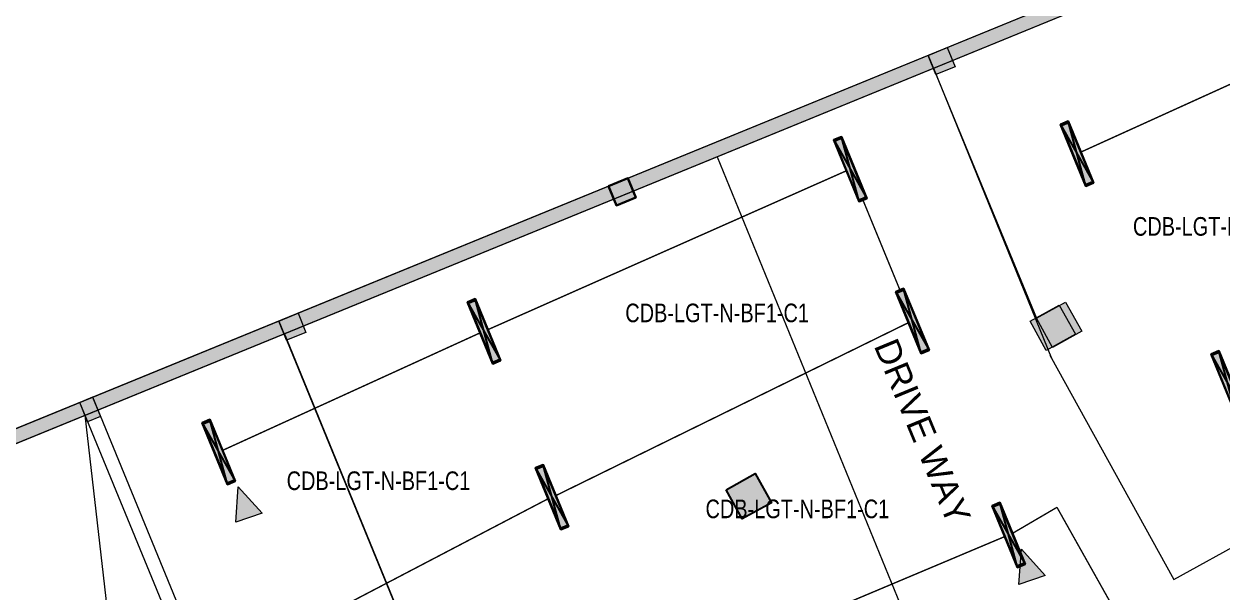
# Model space of a CAD drawing. Header units: inches. Extents: x 1195829 to 1240342, y -967019 to -858076.
# Drawn here: x 1217562 to 1218424, y -910930 to -910521 of the extents above; entities that cross this region are included whole.
import ezdxf

# ---------------------------------------------------------------- set-up
doc = ezdxf.new("R2010")
doc.units = ezdxf.units.IN
doc.header["$LTSCALE"] = 6
doc.layers.get('0').update_dxf_attribs({"color": 251})
doc.layers.add('CELLING', color=251, linetype='Continuous')
doc.layers.add('E-WIRING', color=251, linetype='Continuous')
for name, color, linetype, lineweight in [('col hatch', 251, 'Continuous', 30), ('column', 251, 'Continuous', 25), ('ELECT TEXT', 3, 'Continuous', 20), ('Hatch', 251, 'Continuous', 0), ('W', 251, 'Continuous', 5), ('wall', 251, 'Continuous', 30)]:
    doc.layers.add(name, color=color, linetype=linetype, lineweight=lineweight)
doc.styles.add('ARI', font='arial.ttf')
doc.styles.get("Standard").update_dxf_attribs({"font": 'stylu.ttf', "height": 96})
pattern_1 = [(0, (-27.81927828272455, 2.940102126449346), (0, 0.001397), [0.001016, -0.000381]), (90, (-27.81927828272455, 2.940102126449346), (-0.001397, 0), [0.001016, -0.000381])]

# ---------------------------------------------------------------- blocks, each defined once
blk = doc.blocks.new('sdfdsf')
at = {"lineweight": -3}
blk.add_hatch(color=7, dxfattribs=at).paths.add_polyline_path([(23236.66559868997, 14983.34885737138), (23242.08212489375, 14983.34885737138), (23242.08212489375, 15029.49406542082), (23236.66559868997, 15029.49406542082)])
at = {"layer": 'Hatch'}
h = blk.add_hatch(dxfattribs=at)
h.set_pattern_fill('ANGLE', color=5, scale=0.0002)
h.set_pattern_definition(pattern_1)
h.paths.add_polyline_path([(23236.37386179186, 15029.49354817548), (23242.37386179186, 15029.49354817548), (23242.37386179186, 15030.44133051667), (23236.37386179186, 15030.44133051667)])
h = blk.add_hatch(dxfattribs=at)
h.set_pattern_fill('ANGLE', color=5, scale=0.0002)
h.set_pattern_definition(pattern_1)
h.paths.add_polyline_path([(23236.37386179186, 14983.34885737138), (23242.37386179186, 14983.34885737138), (23242.37386179186, 14982.44133051666), (23236.37386179186, 14982.44133051666)])
for p, q in [((23242.37386179186, 15030.44133051667), (23236.37386179186, 14982.44133051666)), ((23242.37386179186, 14982.44133051666), (23236.37386179186, 15030.44133051667))]:
    blk.add_line(p, q)
at = {"layer": 'CELLING', "color": 5}
for points in [[(23236.37386179186, 14982.44133051666), (23242.37386179186, 14982.44133051666), (23242.37386179186, 15030.44133051667), (23236.37386179186, 15030.44133051667)], [(23242.37386179186, 15029.49354817548), (23236.37386179186, 15029.49354817548), (23236.37386179186, 15030.44133051667), (23242.37386179186, 15030.44133051667)], [(23236.37386179186, 15029.49354817548), (23242.37386179186, 15029.49354817548), (23242.37386179186, 15030.44133051667), (23236.37386179186, 15030.44133051667)], [(23236.66559868997, 14983.34885737138), (23242.08212489375, 14983.34885737138), (23242.08212489375, 15029.49406542082), (23236.66559868997, 15029.49406542082)], [(23236.37386179186, 14983.34885737138), (23242.37386179186, 14983.34885737138), (23242.37386179186, 14982.44133051666), (23236.37386179186, 14982.44133051666)], [(23236.37386179186, 14983.34885737138), (23242.37386179186, 14983.34885737138), (23242.37386179186, 14982.44133051666), (23236.37386179186, 14982.44133051666)]]:
    blk.add_lwpolyline(points, close=True, dxfattribs=at)
blk = doc.blocks.new('qwwesdasdqweqwe')
at = {"layer": 'col hatch', "lineweight": 25, "ltscale": 100, "true_color": 0x636466, "extrusion": (0.9999978213687803, 0.002087402911023105, -2.603821939083204e-06)}
h = blk.add_hatch(color=251, dxfattribs=at)
h.dxf.hatch_style = 1
h.paths.add_polyline_path([(2985.617327504791, 8248.391087595293), (2985.610534680076, 8263.391086057034), (3000.610533141531, 8263.397878881051), (3000.617325966246, 8248.397880419427)])
at = {"layer": 'col hatch', "ltscale": 100, "true_color": 0x636466, "extrusion": (0.9999978213687803, 0.002087402911023105, -2.603821939083204e-06)}
h = blk.add_hatch(color=251, dxfattribs=at)
h.dxf.hatch_style = 1
h.paths.add_polyline_path([(2985.617327504791, 8248.391087595293), (2985.610534680076, 8263.391086057034), (3000.610533141531, 8263.397878881051), (3000.617325966246, 8248.397880419427)])
at = {"layer": 'column', "ltscale": 10, "true_color": 0x636466, "extrusion": (0.9999978213687803, 0.002087402911023105, -2.603821939083204e-06)}
h = blk.add_hatch(color=251, dxfattribs=at)
h.dxf.hatch_style = 1
h.paths.add_polyline_path([(3219.850451456383, 8243.884418984617), (3217.037068486214, 8267.718950158272), (3240.871599661186, 8270.532333128802), (3243.684982631356, 8246.69780195526)])
h = blk.add_hatch(color=251, dxfattribs=at)
h.dxf.hatch_style = 1
h.paths.add_polyline_path([(3219.850451456383, 8243.884418984617), (3217.037068486214, 8267.718950158272), (3240.871599661186, 8270.532333128802), (3243.684982631356, 8246.69780195526)])
at = {"layer": 'W', "ltscale": 10, "true_color": 0x636466, "extrusion": (0.9999978213687803, 0.002087402911023105, -2.603821939083204e-06)}
h = blk.add_hatch(dxfattribs=at)
h.set_pattern_fill('AR-CONC', color=251, scale=0.05999999999999999, angle=67.73998737771194)
h.set_pattern_definition([(117.7399873777119, (-1255000.795014735, -687277.9978450146), (5.025879184632159, 9.754160520284726), [1.143, -12.573]), (62.73998737771194, (-1255000.795014735, -687277.9978450146), (-11.41012660779717, 2.385445768234761), [0.9144, -10.0584350502]), (168.1914320777119, (-1255000.376192779, -687277.1850009292), (-6.384247001638101, 12.13960608481892), [0.9714005279999997, -10.685414676]), (113.9241873777119, (-1255003.615860461, -687276.8432310594), (8.495798517173489, 14.09703731469818), [1.7145, -18.8595]), (164.3755449877119, (-1255002.907879225, -687275.6684784434), (-8.34332283605793, 18.80634042143241), [1.4571013884, -16.0281364896]), (58.92413854771196, (-1255003.615860461, -687276.8432310594), (-8.343322835074853, 18.80634042190356), [1.3715980242, -15.0875839152]), (88.73998737771196, (-1255002.333342052, -687275.7214616848), (9.124614946391507, 6.094566590057306), [1.143, -12.573]), (33.73998737771197, (-1255002.333342052, -687275.7214616848), (-8.822999070371633, 7.618109914145192), [0.9143999999999999, -10.0584]), (139.1914323777119, (-1255001.572957471, -687275.2135811371), (0.301615815546719, 13.71267650703786), [0.9714005279999999, -10.685396256]), (105.239987377712, (-1255000.795014735, -687277.9978450146), (-4.625011332086824, 2.093324825734518), [0, -9.936479999999998, 0, -10.2108, 0, -10.0965]), (75.23998737771196, (-1255000.795014735, -687277.9978450146), (-4.044154164724, 5.987359235916408), [0, -5.821679999999998, 0, -9.707879999999998, 0, -3.848099999999999]), (35.23998737771193, (-1255002.082409295, -687281.143088), (3.399895598155559, 7.398930378184838), [0, -3.81, 0, -11.8872, 0, -15.7734]), (25.23998737771194, (-1255002.659716272, -687282.5535108635), (1.954878177613395, 8.803294285572129), [0, -4.952999999999999, 0, -7.89432, 0, -11.2014])])
h.paths.add_polyline_path([(5112.275077822153, 8421.181877367897), (5178.943410187727, 8535.59476220177), (5214.323775297031, 8638.584009260405), (5251.628468807787, 8747.174813355668), (5275.544794780668, 8816.793213187484), (5327.527398441918, 8943.792289150646), (4297.237570898142, 10148.30303256051), (2829.988019734621, 9527.235072775395), (2830.307441781741, 8821.88332192204), (2985.560206064954, 8822.332822872093), (2985.610534766456, 7646.520726051764), (4900.315027442761, 7646.520726145711), (4962.125299182022, 7963.872467790497), (5020.528389865533, 8263.73076301429)])
h.paths.add_polyline_path([(5103.63490630826, 8426.216501108254), (5169.806485734414, 8539.776883189916), (5204.866283081239, 8641.83298463584), (5242.170976591762, 8750.423788730986), (5266.180910520023, 8820.314673393732), (5315.9602800922, 8941.931012177141), (4294.395663568284, 10136.24112064787), (2839.991020845715, 9520.610246239696), (2840.302901132964, 8831.9123035355), (2995.559776799753, 8832.361816389486), (2995.61010674201, 7656.520726052113), (4894.51389755751, 7656.520726145478), (4951.836202139733, 7965.563347849296), (5010.153759374283, 8265.788794303662)], flags=16)
at = {"layer": 'W', "ltscale": 10, "extrusion": (0.9999978213687803, 0.002087402911023105, -2.603821939083204e-06)}
h = blk.add_hatch(color=256, dxfattribs=at)
h.dxf.hatch_style = 1
h.paths.add_polyline_path([(3362.775069186464, 8412.941777171965), (3339.92727047205, 8424.279999086488), (3363.948613755405, 8432.856259879307)])
at = {"layer": 'W', "ltscale": 10, "true_color": 0x636466, "extrusion": (0.9999978213687803, 0.002087402911023105, -2.603821939083204e-06)}
h = blk.add_hatch(color=251, dxfattribs=at)
h.dxf.hatch_style = 1
h.paths.add_polyline_path([(3190.266411465593, 8497.250006572198), (3187.453028494492, 8521.08453774562), (3211.287559666671, 8523.8979207165), (3214.100942638703, 8500.063389542844)])
h = blk.add_hatch(color=251, dxfattribs=at)
h.dxf.hatch_style = 1
h.paths.add_polyline_path([(3190.54437884409, 8492.160785375281), (3187.730995873921, 8515.995316548704), (3211.565527047031, 8518.80869951958), (3214.378910018131, 8494.974168345925)])
at = {"layer": 'W', "ltscale": 10, "extrusion": (0.9999978213687803, 0.002087402911023105, -2.603821939083204e-06)}
h = blk.add_hatch(color=256, dxfattribs=at)
h.dxf.hatch_style = 1
h.paths.add_polyline_path([(3107.890616012737, 7908.634373225051), (3085.042817298323, 7919.972595139574), (3109.064160579816, 7928.548855932277)])
at = {"layer": 'W', "ltscale": 10, "true_color": 0x636466, "extrusion": (0.9999978213687803, 0.002087402911023105, -2.603821939083204e-06)}
h = blk.add_hatch(color=251, dxfattribs=at)
h.dxf.hatch_style = 1
h.paths.add_polyline_path([(2985.610548197292, 8496.73154798186), (2985.603755373508, 8511.731546443832), (3000.603753835894, 8511.73833926785), (3000.610546659678, 8496.738340806227)])
h = blk.add_hatch(color=251, dxfattribs=at)
h.dxf.hatch_style = 1
h.paths.add_polyline_path([(2985.610548197292, 8496.73154798186), (2985.603755373508, 8511.731546443832), (3000.603753835894, 8511.73833926785), (3000.610546659678, 8496.738340806227)])
h = blk.add_hatch(color=251, dxfattribs=at)
h.dxf.hatch_style = 1
h.paths.add_polyline_path([(3000.61052883137, 7837.412829353303), (2985.610534699634, 7837.426098757601), (2985.619380969554, 7847.426094844915), (3000.619375098497, 7847.412825440035)])
h = blk.add_hatch(color=251, dxfattribs=at)
h.dxf.hatch_style = 1
h.paths.add_polyline_path([(3000.61052883137, 7837.412829353303), (2985.610534699634, 7837.426098757601), (2985.619380969554, 7847.426094844915), (3000.619375098497, 7847.412825440035)])
h = blk.add_hatch(color=251, dxfattribs=at)
h.dxf.hatch_style = 1
h.paths.add_polyline_path([(2985.617327515967, 7992.075624325529), (2985.610534693114, 8007.075622787384), (3000.610533155501, 8007.082415611517), (3000.617325978354, 7992.082417149779)])
h = blk.add_hatch(color=251, dxfattribs=at)
h.dxf.hatch_style = 1
h.paths.add_polyline_path([(2985.617327515967, 7992.075624325529), (2985.610534693114, 8007.075622787384), (3000.610533155501, 8007.082415611517), (3000.617325978354, 7992.082417149779)])
at = {"layer": 'col hatch', "color": 251, "lineweight": 25, "ltscale": 100, "true_color": 0x636466, "extrusion": (0.9999978213687805, 0.002087402911023105, -2.603821939083312e-06), "elevation": 2940491149.220272}
blk.add_lwpolyline([(2985.617327504791, 8248.391087595293), (2985.610534680076, 8263.391086057034), (3000.610533141531, 8263.397878881051), (3000.617325966246, 8248.397880419427), (2985.617327504791, 8248.391087595293)], dxfattribs=at)
at = {"layer": 'col hatch', "color": 251, "ltscale": 100, "true_color": 0x636466, "extrusion": (0.9999978213687805, 0.002087402911023105, -2.603821939083312e-06), "elevation": 2940491149.220272}
blk.add_lwpolyline([(2985.617327504791, 8248.391087595293), (2985.610534680076, 8263.391086057034), (3000.610533141531, 8263.397878881051), (3000.617325966246, 8248.397880419427), (2985.617327504791, 8248.391087595293)], dxfattribs=at)
at = {"layer": 'column', "color": 251, "ltscale": 10, "true_color": 0x636466, "extrusion": (0.9999978213687805, 0.002087402911023105, -2.603821939083312e-06), "elevation": 2940490108.270875}
blk.add_lwpolyline([(3219.850451456383, 8243.884418984617), (3217.037068486214, 8267.718950158272), (3240.871599661186, 8270.532333128802), (3243.684982631356, 8246.69780195526), (3219.850451456383, 8243.884418984617)], dxfattribs=at)
blk.add_lwpolyline([(3219.850451456383, 8243.884418984617), (3217.037068486214, 8267.718950158272), (3240.871599661186, 8270.532333128802), (3243.684982631356, 8246.69780195526), (3219.850451456383, 8243.884418984617)], dxfattribs=at)
at = {"layer": 'W', "color": 251, "ltscale": 10, "true_color": 0x636466, "extrusion": (0.9999978213687805, 0.002087402911023105, -2.603821939083312e-06)}
for p, q in [((2940475080.286771, 6141625.406462034, 181.8208821791923), (2940484736.218762, 6140975.387696882, 180.9553184499964)), ((2940475080.286771, 6141625.406462034, 181.8208821791923), (2940484736.218762, 6140975.387696882, 180.9553184499964)), ((2940475080.286779, 6141625.41530834, 191.8208782662405), (2940484736.21877, 6140975.396543186, 190.9553145372774)), ((2940479608.536321, 6141619.85530084, 0.01870951568707824), (2940484736.197903, 6140985.380612172, 180.9018940676469)), ((2940484736.743093, 6140985.388773696, 672.1198427565396), (2940479725.750044, 6141422.379684513, 672.1328881087247)), ((2940484736.743223, 6140984.907251637, 335.8651101402938), (2940479725.750174, 6141421.898162454, 335.878155492479)), ((2940482060.525602, 6141385.794757345, 860.9912228453904), (2940484382.633448, 6141351.349728726, 1196.005877231364)), ((2940487634.368462, 6141214.344748439, 839.6087056502001), (2940482060.525602, 6141385.794757345, 860.9912228453904)), ((2940484736.763077, 6140975.395586478, 335.5602582783904), (2940479726.153082, 6141228.879025745, 335.6928310790099)), ((2940484736.743531, 6140985.388774603, 840.4343143515289), (2940487586.331611, 6141216.699333142, 839.8996669759508)), ((2940483239.458983, 6140972.263323411, 840.2200806582114), (2940487664.501987, 6141186.156500321, 840.7270160870394)), ((2940484736.741317, 6140985.388770012, -9.994211937999353), (2940484422.48055, 6140984.682450932, 1165.818703167606)), ((2940484736.741343, 6140985.388770076, 0.005360028939321637), (2940484728.545295, 6140985.326008159, 1175.846417159308)), ((2940484736.762191, 6140975.388791808, -9.99463997152634), (2940484422.501424, 6140974.682472727, 1165.818275134079)), ((2940484736.762191, 6140975.388791808, -9.99463997152634), (2940484422.501424, 6140974.682472727, 1165.818275134079)), ((2940484736.21877, 6140975.396504719, 190.9118300211849), (2940484736.218744, 6140975.396504665, 180.911819892237)), ((2940484736.21877, 6140975.396504719, 190.9118300211849), (2940484736.218744, 6140975.396504665, 180.911819892237))]:
    blk.add_line(p, q, dxfattribs=at)
for points, elevation in [([(5112.275077766739, 8421.18187739064), (5178.943410131149, 8535.594762224435), (5214.32377524022, 8638.584009283302), (5251.628468750976, 8747.174813378351), (5275.544794724323, 8816.793213210287), (5327.52739838697, 8943.792289173412), (4297.237570841797, 10148.30303258317), (2829.98801967781, 9527.235072797928), (2830.307441725396, 8821.883321944628), (2985.560206009075, 8822.332822894916), (2985.610534709878, 7646.520726074441), (4900.31502738595, 7646.520726168621), (5065.453047093935, 7935.302030502842), (5020.528389809653, 8263.730763036963), (5112.275077766739, 8421.18187739064)], 2940493207.749068), ([(3190.266411465593, 8497.250006572198), (3187.453028494492, 8521.08453774562), (3211.287559666671, 8523.8979207165), (3214.100942638703, 8500.063389542844), (3190.266411465593, 8497.250006572198)], 2940494077.391432), ([(3190.54437884409, 8492.160785375281), (3187.730995873921, 8515.995316548704), (3211.565527047031, 8518.80869951958), (3214.378910018131, 8494.974168345925), (3190.54437884409, 8492.160785375281)], 2940490108.270874), ([(2985.610548197292, 8496.73154798186), (2985.603755373508, 8511.731546443832), (3000.603753835894, 8511.73833926785), (3000.610546659678, 8496.738340806227), (2985.610548197292, 8496.73154798186)], 2940489651.911588), ([(2985.610548197292, 8496.73154798186), (2985.603755373508, 8511.731546443832), (3000.603753835894, 8511.73833926785), (3000.610546659678, 8496.738340806227), (2985.610548197292, 8496.73154798186)], 2940489651.911588), ([(3000.61052883137, 7837.412829353303), (2985.610534699634, 7837.426098757601), (2985.619380969554, 7847.426094844915), (3000.619375098497, 7847.412825440035), (3000.61052883137, 7837.412829353303)], 2940491148.676345), ([(3000.61052883137, 7837.412829353303), (2985.610534699634, 7837.426098757601), (2985.619380969554, 7847.426094844915), (3000.619375098497, 7847.412825440035), (3000.61052883137, 7837.412829353303)], 2940491148.676345), ([(2985.617327515967, 7992.075624325529), (2985.610534693114, 8007.075622787384), (3000.610533155501, 8007.082415611517), (3000.617325978354, 7992.082417149779), (2985.617327515967, 7992.075624325529)], 2940491149.220272), ([(2985.617327515967, 7992.075624325529), (2985.610534693114, 8007.075622787384), (3000.610533155501, 8007.082415611517), (3000.617325978354, 7992.082417149779), (2985.617327515967, 7992.075624325529)], 2940491149.220272)]:
    blk.add_lwpolyline(points, dxfattribs=dict(at, elevation=elevation))
at = {"layer": 'W', "color": 251, "ltscale": 10, "true_color": 0x636466, "extrusion": (0.9999978213687805, 0.002087402911023105, -2.603821939083312e-06), "elevation": 2940493207.749069}
blk.add_lwpolyline([(5103.634906251915, 8426.216501131014), (5169.806485679001, 8539.776883212593), (5204.866283025593, 8641.832984658398), (5242.170976535417, 8750.423788753797), (5266.180910463445, 8820.314673416431), (5315.960280035622, 8941.931012199786), (4294.395663511939, 10136.24112067073), (2839.99102078937, 9520.610246262555), (2840.302901077084, 8831.912303558121), (2995.559776742943, 8832.361816412342), (2995.61010668613, 7656.520726074941), (4894.513897500932, 7656.520726168073), (5055.084579827264, 7937.31500456881), (5010.153759318404, 8265.788794326343)], close=True, dxfattribs=at)
at = {"layer": 'W', "ltscale": 10, "extrusion": (0.9999978213687805, 0.002087402911023105, -2.603821939083312e-06)}
for points, elevation in [([(3362.775069186464, 8412.941777171965), (3339.92727047205, 8424.279999086488), (3363.948613755405, 8432.856259879307), (3362.775069186464, 8412.941777171965)], 2940488959.774893), ([(3107.890616012737, 7908.634373225051), (3085.042817298323, 7919.972595139574), (3109.064160579816, 7928.548855932277), (3107.890616012737, 7908.634373225051)], 2940493753.706516)]:
    blk.add_lwpolyline(points, dxfattribs=dict(at, elevation=elevation))
at = {"layer": 'wall', "extrusion": (0.9999978213687805, 0.002087402911023105, -2.603821939083312e-06), "style": 'ARI'}
blk.add_text('DRIVE WAY', height=18, rotation=0.1805500196086696, dxfattribs=at).set_placement((3164.052582333796, 8381.343993608985, 2940480331.713082))

msp = doc.modelspace()

# ---------------------------------------------------------------- linework, layer by layer
at = {"layer": 'wall', "color": 6, "ltscale": 6, "const_width": 1}
for points, elevation in [([(1218322.198879234, -910613.478353968), (1218457.955274623, -910551.8041581119)], 2933759310.801494), ([(1217895.640015368, -910741.2591455079), (1218153.543747563, -910626.9194178432)], 2940530651.2869), ([(1218165.441585254, -910647.9774675695), (1218192.050363743, -910712.7227129856)], 2940530651.298728), ([(1218198.570159713, -910736.0124934695), (1217944.560557029, -910860.6230606136)], 2940515770.653161), ([(1217704.822936209, -910828.1101222523), (1217890.090408122, -910743.5399040249)], 2940530651.275072), ([(1217939.010949783, -910862.9038191306), (1217757.914996927, -910957.6523557006)], 2940530651.09618), ([(1218272.752122537, -910887.973874739), (1218305.009757984, -910869.079075676)], 3232462290.708764), ([(1218383.008722175, -911008.0123614863), (1218305.009757984, -910869.0790756759)], 2940535568.500596), ([(1218071.894971106, -910972.5526756196), (1218267.464800047, -910890.1253587175)], 2940531368.033963)]:
    msp.add_lwpolyline(points, dxfattribs=dict(at, elevation=elevation))

# ---------------------------------------------------------------- block references
at = {"layer": 'E-WIRING', "xscale": -1, "rotation": 22.34151359089078}
for p in [(1245518.668484805, -915660.6946802668, 2933759310.801494), (1245355.56296038, -915671.854985625, 2940530651.298728), (1245092.109620939, -915788.4754718067, 2940530651.2869), (1245400.311982219, -915781.0405805178, 2940515770.653161), (1245626.968467717, -915825.8925538388, 2948576270.87774), (1244901.29254178, -915875.326448551, 2940530651.275072), (1245141.0301626, -915907.8393869124, 2940530651.09618), (1245469.484012865, -915935.0609264993, 3232462290.708764)]:
    msp.add_blockref('sdfdsf', p, dxfattribs=at)
at = {"layer": 'wall', "extrusion": (0.9254743198150852, 0.3788103527571886, -2.603821939083312e-06), "rotation": 89.8804005362004}
msp.add_blockref('qwwesdasdqweqwe', (-1301170.753580616, 40581.23902910866, 774003.8879910553), dxfattribs=at)

# ---------------------------------------------------------------- texts
at = {"layer": 'ELECT TEXT', "color": 5, "linetype": 'ByBlock', "width": 0.8}
for s, p in [('CDB-LGT-N-BF1-C8', (1218359.679707271, -910673.6293135317)), ('CDB-LGT-N-BF1-C1', (1217994.502827623, -910735.8928778853)), ('CDB-LGT-N-BF1-C1', (1217750.91650525, -910856.6400454027)), ('CDB-LGT-N-BF1-C1', (1218052.21970116, -910876.9013901463, -1706.005052819011))]:
    msp.add_text(s, height=13.39124862914427, rotation=0.002460253106020463, dxfattribs=at).set_placement(p)

doc.saveas('drawing.dxf')
